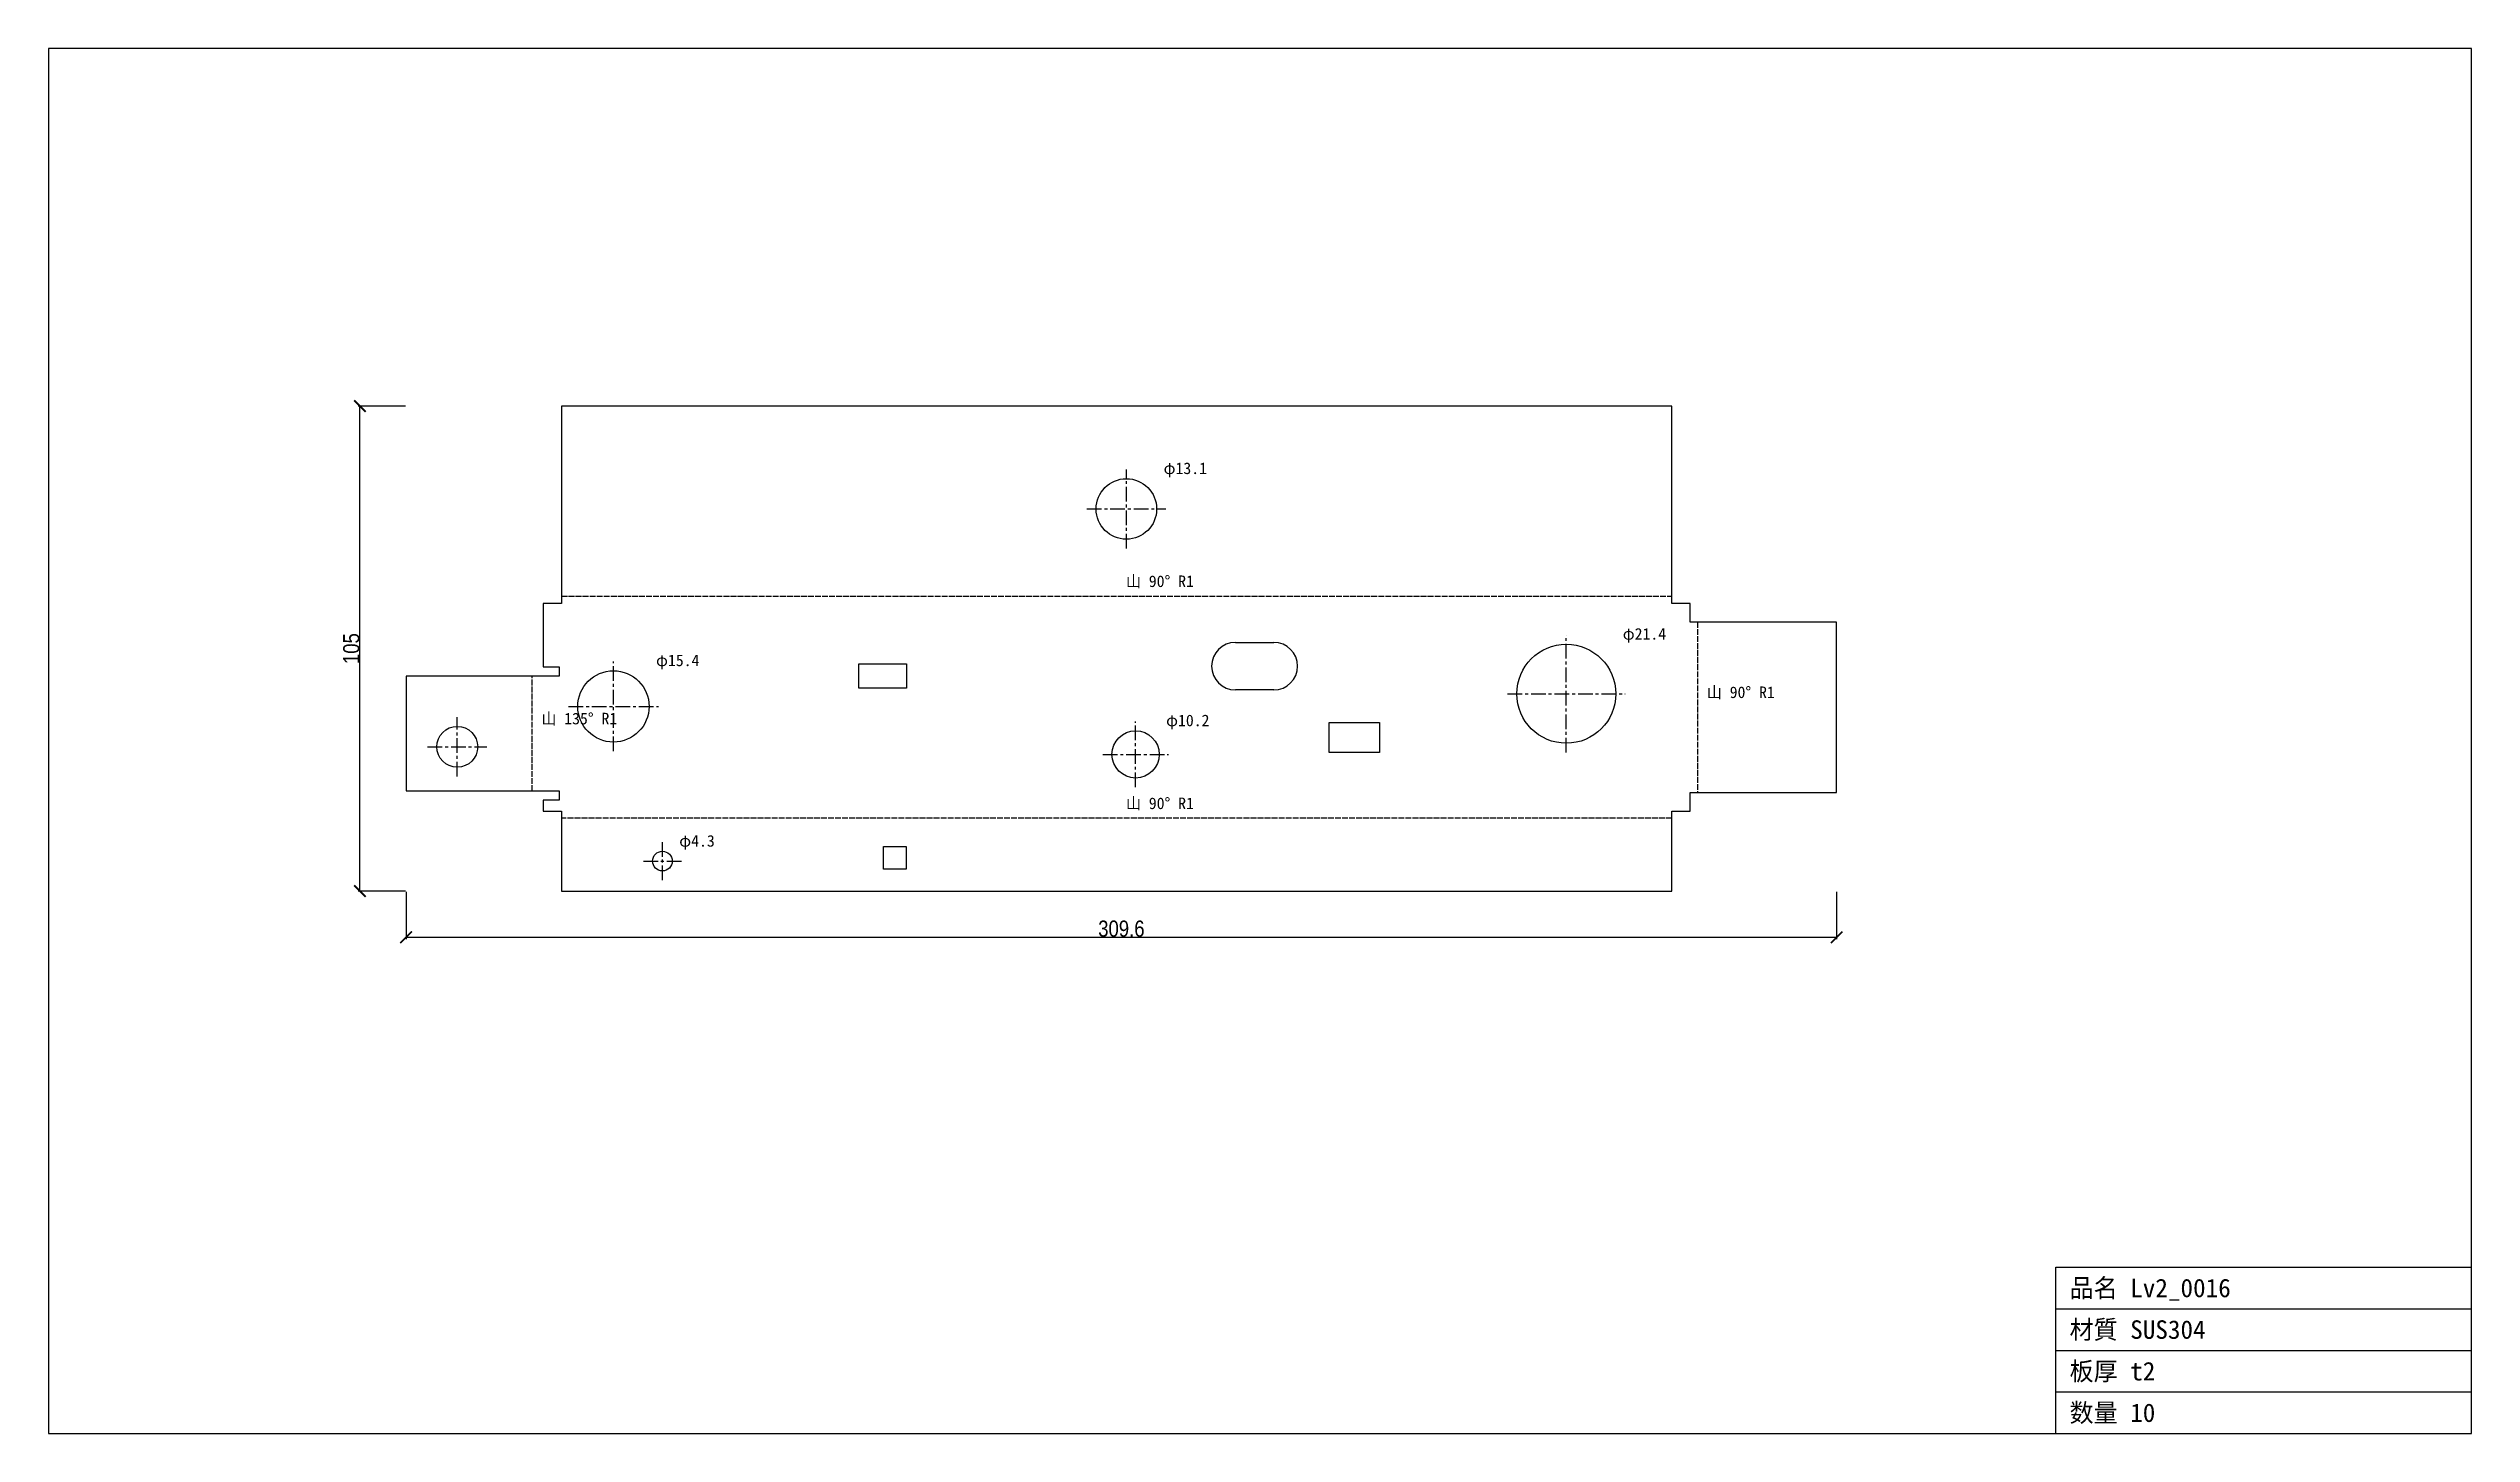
# Model space of a CAD drawing. Header units: millimetres. Extents: x -107 to 417, y -135 to 165.
import ezdxf

# ---------------------------------------------------------------- set-up
doc = ezdxf.new("R2010")
doc.units = ezdxf.units.MM
doc.linetypes.add('CENTER', pattern=[5.08, 3.175, -0.635, 0.635, -0.635])
doc.linetypes.add('DASHED', pattern=[1.524, 1.27, -0.254])
for name, color, linetype in [('中心線', 7, 'Continuous'), ('図枠', 7, 'Continuous'), ('外形', 7, 'Continuous'), ('寸法', 7, 'Continuous'), ('文字', 7, 'Continuous'), ('曲げ線', 7, 'Continuous')]:
    doc.layers.add(name, color=color, linetype=linetype)
doc.styles.add('OpenSansCondensed-Light', font='OpenSansCondensed-Light.ttf')
doc.dimstyles.new('EZDXF', dxfattribs={"dimtxt": 0.25, "dimasz": 0.175, "dimexe": 0.375, "dimexo": 0.125, "dimgap": 0.1, "dimtad": 1, "dimlfac": 100, "dimzin": 12, "dimdsep": 46, "dimtxsty": 'OpenSansCondensed-Light', "dimblk": 'ARCHTICK', "dimcen": 2.5, "dimazin": 3, "dimtfac": 0.5, "dimtmove": 2, "dimatfit": 3})

# ---------------------------------------------------------------- blocks, each defined once
blk = doc.blocks.new('_ARCHTICK')
at = {"color": 0, "linetype": 'BYBLOCK', "const_width": 0.15}
blk.add_lwpolyline([(-0.5, -0.5), (0.5, 0.5)], dxfattribs=at)

msp = doc.modelspace()

# ---------------------------------------------------------------- linework, layer by layer
at = {"layer": '中心線', "color": 1, "linetype": 'CENTER'}
for p, q in [((126.25, 56.83), (126.25, 73.94)), ((117.69, 65.38), (134.8, 65.38)), ((221.46, 12.68), (221.46, 38.1)), ((15.23, 12.93), (15.23, 32.37)), ((5.51, 22.65), (24.95, 22.65)), ((208.75, 25.39), (234.17, 25.39)), ((-18.57, 7.49), (-18.57, 20.33)), ((128.24, 5.16), (128.24, 19.37)), ((-24.99, 13.91), (-12.15, 13.91)), ((121.13, 12.26), (135.34, 12.26)), ((25.84, -14.96), (25.84, -6.7)), ((21.71, -10.83), (29.97, -10.83))]:
    msp.add_line(p, q, dxfattribs=at)
at = {"layer": '図枠'}
for p, q in [((417.38, 165.05), (-107.04, 165.05)), ((-107.04, 165.05), (-107.04, -134.72)), ((417.38, -134.72), (417.38, 165.05)), ((327.38, -134.72), (327.38, -98.72)), ((327.38, -98.72), (417.38, -98.72)), ((327.38, -107.72), (417.38, -107.72)), ((327.38, -116.72), (417.38, -116.72)), ((327.38, -125.72), (417.38, -125.72)), ((-107.04, -134.72), (417.38, -134.72))]:
    msp.add_line(p, q, dxfattribs=at)
at = {"layer": '外形'}
for p, q in [((244.3, 87.65), (4, 87.65)), ((4, 87.65), (4, 44.91)), ((244.3, 44.91), (244.3, 87.65)), ((4, 44.91), (0, 44.91)), ((0, 44.91), (0, 31.19)), ((248.3, 44.91), (244.3, 44.91)), ((248.3, 40.91), (248.3, 44.91)), ((279.97, 40.91), (248.3, 40.91)), ((279.97, 4), (279.97, 40.91)), ((68.37, 26.58), (68.37, 31.9)), ((68.37, 31.9), (78.66, 31.9)), ((78.66, 31.9), (78.66, 26.58)), ((149.85, 36.51), (158.15, 36.51)), ((3.5, 29.19), (-29.64, 29.19)), ((-29.64, 29.19), (-29.64, 4.35)), ((0, 31.19), (3.5, 31.19)), ((3.5, 31.19), (3.5, 29.19)), ((78.66, 26.58), (68.37, 26.58)), ((158.15, 26.21), (149.85, 26.21)), ((170.12, 12.65), (170.12, 19.19)), ((170.12, 19.19), (181.03, 19.19)), ((181.03, 19.19), (181.03, 12.65)), ((181.03, 12.65), (170.12, 12.65)), ((-29.64, 4.35), (3.5, 4.35)), ((3.5, 2.35), (0, 2.35)), ((0, 2.35), (0, 0)), ((0, 0), (4, 0)), ((3.5, 4.35), (3.5, 2.35)), ((4, 0), (4, -17.32)), ((244.3, -17.32), (244.3, 0)), ((244.3, 0), (248.3, 0)), ((248.3, 0), (248.3, 4)), ((248.3, 4), (279.97, 4)), ((73.65, -12.57), (73.65, -7.69)), ((73.65, -7.69), (78.62, -7.69)), ((78.62, -7.69), (78.62, -12.57)), ((78.62, -12.57), (73.65, -12.57)), ((4, -17.32), (244.3, -17.32))]:
    msp.add_line(p, q, dxfattribs=at)
for centre, radius in [((126.25, 65.38), 6.55), ((221.46, 25.39), 10.71), ((15.23, 22.65), 7.72), ((-18.57, 13.91), 4.42), ((128.24, 12.26), 5.11), ((25.84, -10.83), 2.13)]:
    msp.add_circle(centre, radius, dxfattribs=at)
for centre, start, end in [((149.85, 31.36), 90, -90), ((158.15, 31.36), -90, 90)]:
    msp.add_arc(centre, 5.15, start, end, dxfattribs=at)
at = {"layer": '曲げ線', "color": 3, "linetype": 'DASHED'}
for p, q in [((4, 46.49), (244.3, 46.49)), ((249.87, 40.91), (249.87, 4)), ((-2.36, 4.35), (-2.36, 29.19)), ((244.3, -1.57), (4, -1.57))]:
    msp.add_line(p, q, dxfattribs=at)

# ---------------------------------------------------------------- texts
at = {"layer": '文字'}
for s, height, p in [('φ13.1', 2.5, (134.3, 72.94)), ('山 90° R1', 2.5, (126.15, 48.49)), ('φ21.4', 2.5, (233.67, 37.1)), ('φ15.4', 2.5, (24.45, 31.37)), ('山 90° R1', 2.5, (251.87, 24.46)), ('山 135° R1', 2.5, (-0.36, 18.77)), ('φ10.2', 2.5, (134.84, 18.37)), ('山 90° R1', 2.5, (126.15, 0.43)), ('φ4.3', 2.5, (29.47, -7.7)), ('品名 Lv2_0016', 4, (330.38, -105.22)), ('材質 SUS304', 4, (330.38, -114.22)), ('板厚 t2', 4, (330.38, -123.22)), ('数量 10', 4, (330.38, -132.22))]:
    msp.add_text(s, height=height, dxfattribs=at).set_placement(p)

# ---------------------------------------------------------------- dimensions: what is measured, and where the dimension line sits
at = {"layer": '寸法'}
msp.add_linear_dim(base=(-39.64, -17.32), p1=(-29.64, -17.32), p2=(-29.64, 87.65), angle=90, dimstyle='EZDXF', override={"dimtxt": 3.5, "dimasz": 2.5, "dimdec": 1, "dimlfac": 1}, dxfattribs=at).render()
msp.add_linear_dim(base=(-29.64, -27.32), p1=(-29.64, -17.32), p2=(279.97, -17.32), dimstyle='EZDXF', override={"dimtxt": 3.5, "dimasz": 2.5, "dimdec": 1, "dimlfac": 1}, dxfattribs=at).render()

doc.saveas('drawing.dxf')
